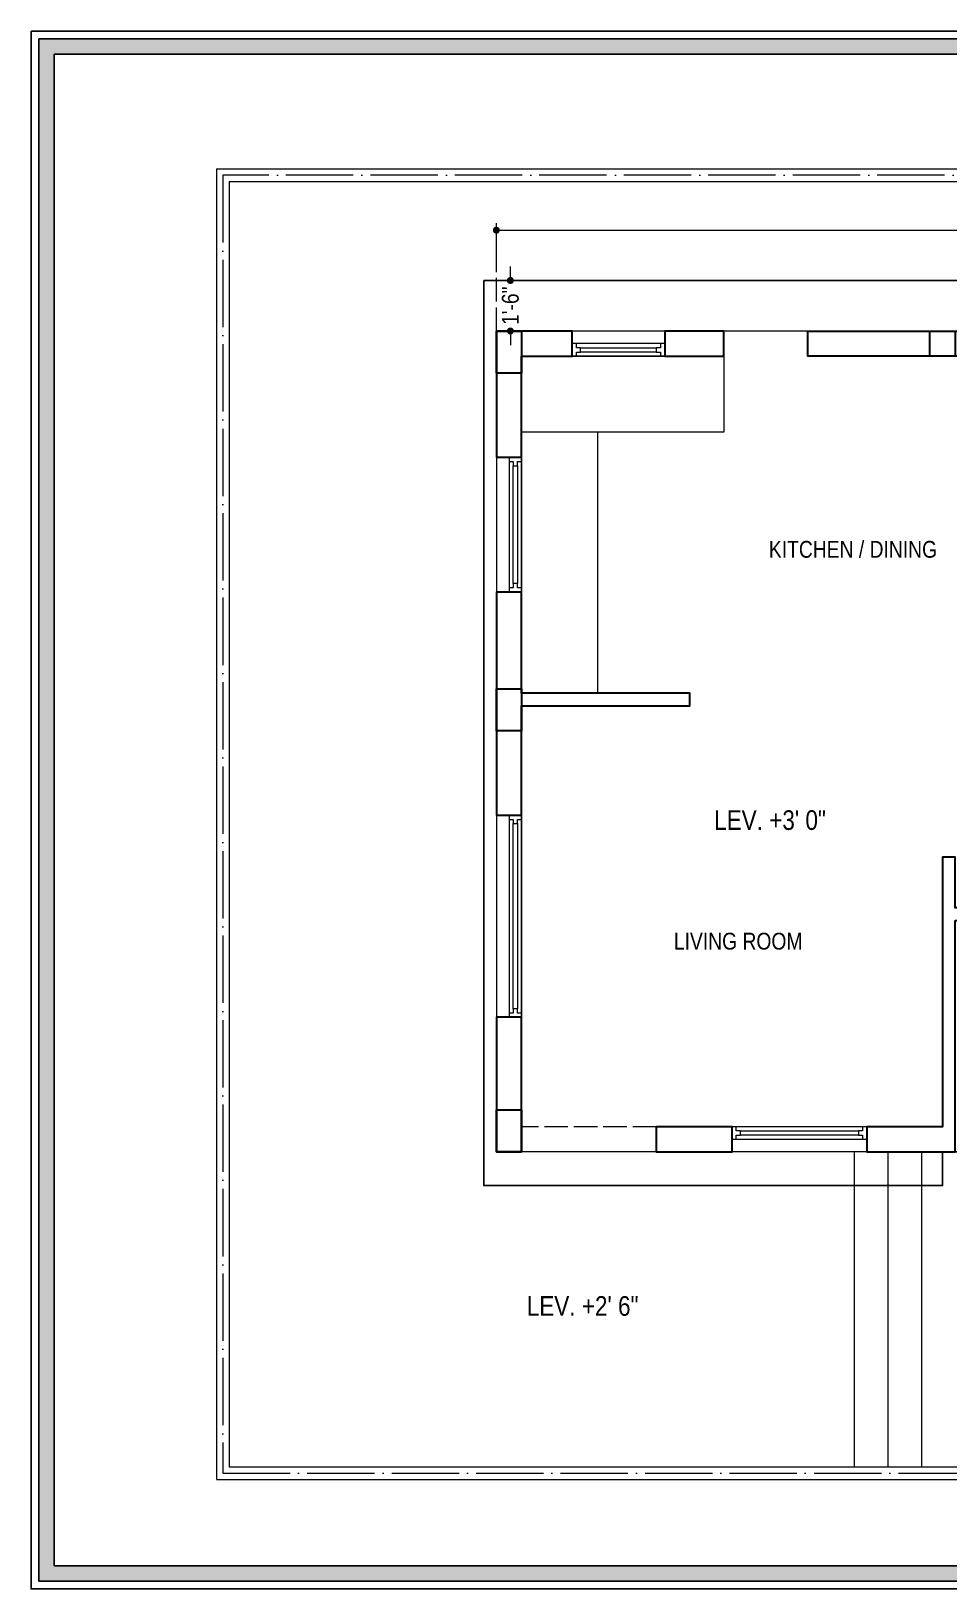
# Model space of a CAD drawing. Header units: millimetres. Extents: x 56222 to 152663, y -171621 to -121287.
# Drawn here: x 151867 to 152194, y -170544 to -169989 of the extents above; entities that cross this region are included whole.
import ezdxf

# ---------------------------------------------------------------- set-up
doc = ezdxf.new("R2010")
doc.units = ezdxf.units.MM
doc.header["$MEASUREMENT"] = 0
doc.header["$PDMODE"] = 35
doc.linetypes.add('ACAD_ISO02W100', pattern=[15, 12, -3])
doc.linetypes.add('ACAD_ISO04W100', pattern=[30, 24, -3, 0, -3])
doc.layers.get('Defpoints').update_dxf_attribs({"color": 220})
for name, color, linetype, lineweight in [('CENTERLINE ( COLUMN ) ~ DIM', 7, 'Continuous', 9), ('COLUMN', 1, 'Continuous', 30), ('ELEVATION ( SPIRAL STAIR )', 250, 'Continuous', 9), ('GROUND FLOOR', 7, 'Continuous', 9), ('GROUND FLOOR  ( PLINE )', 251, 'Continuous', 30), ('GROUND FLOOR ( DW_RAIL )', 7, 'Continuous', 9), ('NAME PLATE', 7, 'Continuous', 25)]:
    doc.layers.add(name, color=color, linetype=linetype, lineweight=lineweight)
doc.layers.add('GROUND FLOOR  ( Text )', color=251, linetype='Continuous')
doc.layers.add('XX~SLAB ( PLINE )', color=251, linetype='Continuous', plot=False)
doc.styles.add('Cn BT~6', font='swissc.ttf', dxfattribs={"height": 6})
doc.styles.add("Cn_BT_0'-0", font='swissc.ttf')
doc.dimstyles.new('Cn BT~6', dxfattribs={"dimtxt": 0.18, "dimasz": 2.5, "dimexe": 2.5, "dimexo": 0, "dimgap": 0.09, "dimtad": 0, "dimdec": 3, "dimzin": 3, "dimdsep": 46, "dimlunit": 4, "dimtxsty": 'Cn BT~6', "dimblk": 'DOT', "dimcen": 0.09, "dimdle": 2, "dimclrd": 250, "dimclre": 250, "dimclrt": 5, "dimadec": 0, "dimazin": 0, "dimtfac": 0.75, "dimtdec": 3, "dimtofl": 0, "dimtmove": 0, "dimatfit": 3, "dimfxl": 1, "dimtolj": 1, "dimtzin": 0, "dimlwd": 15, "dimlwe": 15, "dimarcsym": 0})

# ---------------------------------------------------------------- blocks, each defined once
blk = doc.blocks.new('_Dot')
at = {"color": 0, "linetype": 'ByBlock', "lineweight": -2}
blk.add_line((-0.5, 0), (-1, 0), dxfattribs=at)
at = {"color": 0, "linetype": 'ByBlock', "const_width": 0.5}
blk.add_lwpolyline([(-0.25, 0, 1), (0.25, 0, 1)], format="xyb", close=True, dxfattribs=at)
blk = doc.blocks.new('*D158')
at = {"layer": 'CENTERLINE ( COLUMN ) ~ DIM', "color": 250, "lineweight": 15, "transparency": 16777216}
for p, q in [((152033.19, -170071.58), (152033.19, -170057.16)), ((152035.69, -170059.66), (152226.85, -170059.66)), ((152435.69, -170059.66), (152244.54, -170059.66)), ((152438.19, -170071.58), (152438.19, -170057.16))]:
    blk.add_line(p, q, dxfattribs=at)
at = {"layer": 'Defpoints', "color": 0, "transparency": 16777216}
for p in [(152438.19, -170059.66), (152033.19, -170071.58), (152438.19, -170071.58)]:
    blk.add_point(p, dxfattribs=at)
at = {"layer": 'CENTERLINE ( COLUMN ) ~ DIM', "color": 250, "lineweight": 15, "transparency": 16777216, "xscale": 2.5, "yscale": 2.5, "zscale": 2.5, "rotation": 180}
blk.add_blockref('_Dot', (152033.19, -170059.66), dxfattribs=at)
at = {"layer": 'CENTERLINE ( COLUMN ) ~ DIM', "color": 250, "lineweight": 15, "transparency": 16777216, "xscale": 2.5, "yscale": 2.5, "zscale": 2.5}
blk.add_blockref('_Dot', (152438.19, -170059.66), dxfattribs=at)
at = {"layer": 'CENTERLINE ( COLUMN ) ~ DIM', "color": 5, "transparency": 16777216, "insert": (152235.69, -170059.66), "char_height": 6, "attachment_point": 5, "style": 'Cn BT~6'}
blk.add_mtext('\\A1;33\'-9"', dxfattribs=at)
blk = doc.blocks.new('*D154')
at = {"layer": 'Defpoints', "color": 0, "transparency": 16777216}
for p in [(152033.19, -170077.58), (152033.19, -170095.58), (152038.19, -170095.58)]:
    blk.add_point(p, dxfattribs=at)
at = {"layer": 'ELEVATION ( SPIRAL STAIR )', "color": 250, "lineweight": 15, "transparency": 16777216}
for p, q in [((152033.19, -170077.58), (152040.69, -170077.58)), ((152038.19, -170075.08), (152038.19, -170072.58)), ((152033.19, -170095.58), (152040.69, -170095.58)), ((152038.19, -170098.08), (152038.19, -170100.58))]:
    blk.add_line(p, q, dxfattribs=at)
at = {"layer": 'ELEVATION ( SPIRAL STAIR )', "color": 250, "lineweight": 15, "transparency": 16777216, "xscale": 2.5, "yscale": 2.5, "zscale": 2.5}
for p, rotation in [((152038.19, -170077.58), 270), ((152038.19, -170095.58), 90)]:
    blk.add_blockref('_Dot', p, dxfattribs=dict(at, rotation=rotation))
at = {"layer": 'ELEVATION ( SPIRAL STAIR )', "color": 5, "transparency": 16777216, "insert": (152038.19, -170086.58), "char_height": 6, "attachment_point": 5, "rotation": 90, "style": 'Cn BT~6'}
blk.add_mtext('\\A1;1\'-6"', dxfattribs=at)
blk = doc.blocks.new('LAYOUT FILE')
at = {"layer": 'NAME PLATE', "true_color": 0xd39e00}
h = blk.add_hatch(color=42, dxfattribs=at)
h.paths.add_polyline_path([(3346889.83, -513806.18), (3346889.83, -514260.7), (3347535.56, -514260.7), (3347535.56, -513806.18)])
h.paths.add_polyline_path([(3346894.36, -513810.71), (3347531.03, -513810.71), (3347531.03, -514256.17), (3346894.36, -514256.17)], flags=16)
at = {"layer": 'NAME PLATE', "color": 42, "true_color": 0xd39e00}
for points in [[(3346887.56, -513803.91), (3347537.83, -513803.91), (3347537.83, -514262.96), (3346887.56, -514262.96)], [(3346889.83, -513806.18), (3347535.56, -513806.18), (3347535.56, -514260.7), (3346889.83, -514260.7)], [(3346894.36, -513810.71), (3347531.03, -513810.71), (3347531.03, -514256.17), (3346894.36, -514256.17)]]:
    blk.add_lwpolyline(points, close=True, dxfattribs=at)

msp = doc.modelspace()

# ---------------------------------------------------------------- linework, layer by layer
at = {"layer": 'COLUMN'}
for points in [[(152033.1942, -170095.5832), (152042.1942, -170095.5832), (152042.1942, -170110.5832), (152033.1942, -170110.5832)], [(152187.6942, -170095.5832), (152196.6942, -170095.5832), (152196.6942, -170104.5832), (152187.6942, -170104.5832)], [(152033.1942, -170223.0832), (152042.1942, -170223.0832), (152042.1942, -170238.0832), (152033.1942, -170238.0832)], [(152033.1942, -170373.0832), (152042.1942, -170373.0832), (152042.1942, -170388.0832), (152033.1942, -170388.0832)]]:
    msp.add_lwpolyline(points, close=True, dxfattribs=at)
at = {"layer": 'ELEVATION ( SPIRAL STAIR )', "color": 5}
for p, q in [((152114.1942, -170104.5832), (152114.1942, -170131.5832)), ((152114.1942, -170131.5832), (152042.1942, -170131.5832)), ((152069.1942, -170131.5832), (152069.1942, -170224.5832))]:
    msp.add_line(p, q, dxfattribs=at)
at = {"layer": 'GROUND FLOOR'}
for p, q in [((151933.4442, -170037.8332), (152433.6942, -170037.8332)), ((151933.4442, -170037.8332), (151933.4442, -170504.8332)), ((151937.9442, -170042.3332), (152433.6942, -170042.3332)), ((151937.9442, -170042.3332), (151937.9442, -170500.3332)), ((152033.1942, -170095.5832), (152033.1942, -170388.0832)), ((152433.6942, -170095.5832), (152033.1942, -170095.5832)), ((152060.1942, -170095.5832), (152060.1942, -170104.5832)), ((152093.1942, -170095.5832), (152093.1942, -170104.5832)), ((152114.1942, -170095.5832), (152114.1942, -170104.5832)), ((152144.1942, -170095.5832), (152144.1942, -170104.5832)), ((152042.1942, -170104.5832), (152042.1942, -170224.5832)), ((152114.1942, -170104.5832), (152042.1942, -170104.5832)), ((152270.1942, -170104.5832), (152144.1942, -170104.5832)), ((152042.1942, -170140.5832), (152033.1942, -170140.5832)), ((152042.1942, -170188.5832), (152033.1942, -170188.5832)), ((152102.1942, -170224.5832), (152042.1942, -170224.5832)), ((152102.1942, -170224.5832), (152102.1942, -170229.0832)), ((152042.1942, -170229.0832), (152042.1942, -170388.0832)), ((152102.1942, -170229.0832), (152042.1942, -170229.0832)), ((152042.1942, -170268.0832), (152033.1942, -170268.0832)), ((152042.1942, -170340.0832), (152033.1942, -170340.0832)), ((152192.1942, -170379.0832), (152090.1942, -170379.0832)), ((152090.1942, -170379.0832), (152090.1942, -170388.0832)), ((152117.1942, -170388.0832), (152117.1942, -170379.0832)), ((152165.1942, -170388.0832), (152165.1942, -170379.0832)), ((152433.6942, -170388.0832), (152033.1942, -170388.0832)), ((152160.6942, -170388.0832), (152160.6942, -170500.3332)), ((152172.6942, -170388.0832), (152172.6942, -170500.3332)), ((152184.6942, -170388.0832), (152184.6942, -170500.3332)), ((151933.4442, -170504.8332), (152433.6942, -170504.8332)), ((151937.9442, -170500.3332), (152433.6942, -170500.3332))]:
    msp.add_line(p, q, dxfattribs=at)
at = {"layer": 'GROUND FLOOR', "linetype": 'ACAD_ISO02W100', "ltscale": 0.7}
for p, q in [((152033.1942, -170095.5832), (152033.1942, -170071.5832)), ((152090.1942, -170379.0832), (152042.1942, -170379.0832))]:
    msp.add_line(p, q, dxfattribs=at)
at = {"layer": 'GROUND FLOOR', "color": 1, "linetype": 'ACAD_ISO04W100'}
msp.add_lwpolyline([(152433.6942, -170040.0832), (151935.6942, -170040.0832), (151935.6942, -170502.5832), (152433.6942, -170502.5832)], dxfattribs=at)
at = {"layer": 'GROUND FLOOR', "color": 1, "linetype": 'ACAD_ISO02W100', "ltscale": 0.7}
msp.add_lwpolyline([(152192.1942, -170388.0832), (152192.1942, -170400.0832), (152028.6942, -170400.0832), (152028.6942, -170077.5832), (152433.6942, -170077.5832)], dxfattribs=at)
at = {"layer": 'GROUND FLOOR  ( PLINE )'}
for points in [[(152060.1942, -170095.5832), (152033.1942, -170095.5832), (152033.1942, -170140.5832), (152042.1942, -170140.5832), (152042.1942, -170104.5832), (152060.1942, -170104.5832)], [(152114.1942, -170095.5832), (152093.1942, -170095.5832), (152093.1942, -170104.5832), (152114.1942, -170104.5832)], [(152144.1942, -170095.5832), (152322.6942, -170095.5832), (152322.6942, -170104.5832), (152274.6942, -170104.5832), (152274.6942, -170233.5832), (152292.6942, -170233.5832), (152292.6942, -170238.0832), (152234.1942, -170238.0832), (152234.1942, -170233.5832), (152270.1942, -170233.5832), (152270.1942, -170104.5832), (152144.1942, -170104.5832)], [(152042.1942, -170229.0832), (152102.1942, -170229.0832), (152102.1942, -170224.5832), (152042.1942, -170224.5832), (152042.1942, -170188.5832), (152033.1942, -170188.5832), (152033.1942, -170268.0832), (152042.1942, -170268.0832)], [(152196.6942, -170305.5832), (152238.6942, -170305.5832), (152238.6942, -170283.0832), (152234.1942, -170283.0832), (152234.1942, -170301.0832), (152196.6942, -170301.0832), (152196.6942, -170283.0832), (152192.1942, -170283.0832), (152192.1942, -170379.0832), (152165.1942, -170379.0832), (152165.1942, -170388.0832), (152196.6942, -170388.0832)], [(152042.1942, -170340.0832), (152033.1942, -170340.0832), (152033.1942, -170388.0832), (152042.1942, -170388.0832)], [(152117.1942, -170379.0832), (152090.1942, -170379.0832), (152090.1942, -170388.0832), (152117.1942, -170388.0832)]]:
    msp.add_lwpolyline(points, close=True, dxfattribs=at)
at = {"layer": 'GROUND FLOOR ( DW_RAIL )'}
for points in [[(152093.1942, -170100.0832), (152091.6942, -170100.0832), (152091.6942, -170101.5832), (152090.1942, -170101.5832), (152090.1942, -170103.0832), (152063.1942, -170103.0832), (152063.1942, -170101.5832), (152061.6942, -170101.5832), (152061.6942, -170100.0832), (152060.1942, -170100.0832), (152060.1942, -170104.5832), (152061.6942, -170104.5832), (152061.6942, -170103.0832), (152063.1942, -170103.0832), (152063.1942, -170101.5832), (152090.1942, -170101.5832), (152090.1942, -170103.0832), (152091.6942, -170103.0832), (152091.6942, -170104.5832), (152093.1942, -170104.5832), (152093.1942, -170100.0832), (152060.1942, -170100.0832), (152060.1942, -170104.5832), (152093.1942, -170104.5832)], [(152042.1942, -170188.5832), (152042.1942, -170187.0832), (152040.6942, -170187.0832), (152040.6942, -170185.5832), (152039.1942, -170185.5832), (152039.1942, -170143.5832), (152040.6942, -170143.5832), (152040.6942, -170142.0832), (152042.1942, -170142.0832), (152042.1942, -170140.5832), (152037.6942, -170140.5832), (152037.6942, -170142.0832), (152039.1942, -170142.0832), (152039.1942, -170143.5832), (152040.6942, -170143.5832), (152040.6942, -170185.5832), (152039.1942, -170185.5832), (152039.1942, -170187.0832), (152037.6942, -170187.0832), (152037.6942, -170188.5832), (152042.1942, -170188.5832), (152042.1942, -170140.5832), (152037.6942, -170140.5832), (152037.6942, -170188.5832)], [(152042.1942, -170340.0832), (152042.1942, -170338.5832), (152040.6942, -170338.5832), (152040.6942, -170337.0832), (152039.1942, -170337.0832), (152039.1942, -170271.0832), (152040.6942, -170271.0832), (152040.6942, -170269.5832), (152042.1942, -170269.5832), (152042.1942, -170268.0832), (152037.6942, -170268.0832), (152037.6942, -170269.5832), (152039.1942, -170269.5832), (152039.1942, -170271.0832), (152040.6942, -170271.0832), (152040.6942, -170337.0832), (152039.1942, -170337.0832), (152039.1942, -170338.5832), (152037.6942, -170338.5832), (152037.6942, -170340.0832), (152042.1942, -170340.0832), (152042.1942, -170268.0832), (152037.6942, -170268.0832), (152037.6942, -170340.0832)], [(152165.1942, -170379.0832), (152163.6942, -170379.0832), (152163.6942, -170380.5832), (152162.1942, -170380.5832), (152162.1942, -170382.0832), (152120.1942, -170382.0832), (152120.1942, -170380.5832), (152118.6942, -170380.5832), (152118.6942, -170379.0832), (152117.1942, -170379.0832), (152117.1942, -170383.5832), (152118.6942, -170383.5832), (152118.6942, -170382.0832), (152120.1942, -170382.0832), (152120.1942, -170380.5832), (152162.1942, -170380.5832), (152162.1942, -170382.0832), (152163.6942, -170382.0832), (152163.6942, -170383.5832), (152165.1942, -170383.5832), (152165.1942, -170379.0832), (152117.1942, -170379.0832), (152117.1942, -170383.5832), (152165.1942, -170383.5832)]]:
    msp.add_lwpolyline(points, close=True, dxfattribs=at)
at = {"layer": 'XX~SLAB ( PLINE )'}
msp.add_lwpolyline([(152028.6942, -170077.5832), (152433.6942, -170077.5832), (152433.6942, -170388.0832), (152424.6942, -170388.0832), (152424.6942, -170370.0832), (152339.1942, -170370.0832), (152339.1942, -170388.0832), (152192.1942, -170388.0832), (152192.1942, -170400.0832), (152028.6942, -170400.0832)], close=True, dxfattribs=at)

# ---------------------------------------------------------------- block references
at = {"layer": 'NAME PLATE', "lineweight": 0, "xscale": 1.209046105522275, "yscale": 1.209046105522275, "zscale": 1.209046105522275}
msp.add_blockref('LAYOUT FILE', (-3894673.9776, 451223.8808, 0.1256), dxfattribs=at)

# ---------------------------------------------------------------- texts
at = {"layer": 'GROUND FLOOR  ( Text )', "char_height": 6, "attachment_point": 5, "style": "Cn_BT_0'-0"}
for s, insert in [('KITCHEN / DINING', (152160.2759, -170173.4111)), ('LIVING ROOM', (152119.3635, -170313.0254))]:
    msp.add_mtext(s, dxfattribs=dict(at, insert=insert))
at = {"layer": 'GROUND FLOOR  ( Text )', "color": 1, "char_height": 7, "attachment_point": 5, "style": "Cn_BT_0'-0"}
for s, insert in [('LEV. +3\' 0"', (152130.719, -170269.8942)), ('LEV. +2\' 6"', (152063.9375, -170443.0146))]:
    msp.add_mtext(s, dxfattribs=dict(at, insert=insert))

# ---------------------------------------------------------------- dimensions: what is measured, and where the dimension line sits
at = {"layer": 'CENTERLINE ( COLUMN ) ~ DIM'}
dim = msp.add_linear_dim(base=(152438.1942, -170059.6593), p1=(152033.1942, -170071.5832), p2=(152438.1942, -170071.5832), dimstyle='Cn BT~6', dxfattribs=at)
dim.commit()
dim.dimension.update_dxf_attribs({"geometry": '*D158', "text_midpoint": (152235.6942, -170059.6593)})
at = {"layer": 'ELEVATION ( SPIRAL STAIR )', "color": 5}
dim = msp.add_linear_dim(base=(152038.186, -170095.5832), p1=(152033.1942, -170077.5832), p2=(152033.1942, -170095.5832), angle=90, dimstyle='Cn BT~6', dxfattribs=at)
dim.commit()
dim.dimension.update_dxf_attribs({"geometry": '*D154', "text_midpoint": (152038.186, -170086.5832)})

doc.saveas('drawing.dxf')
